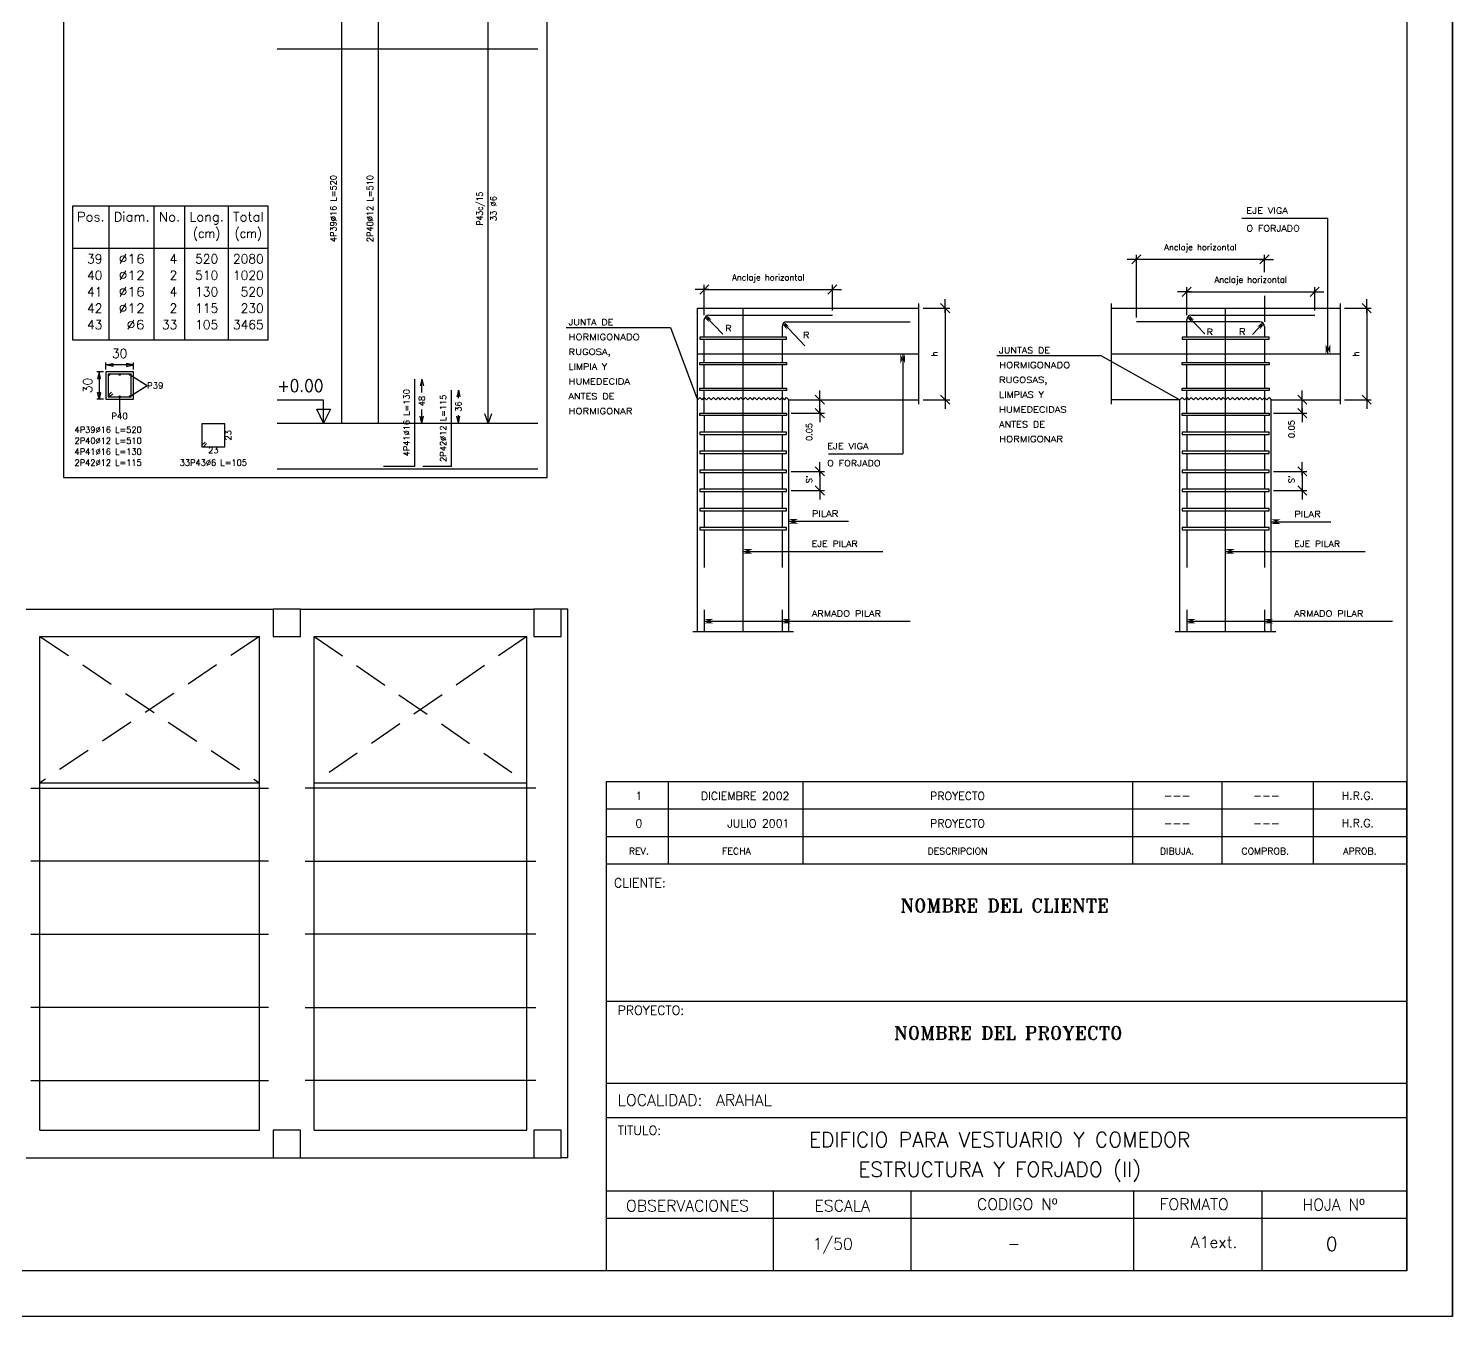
# Model space of a CAD drawing. Header units: millimetres. Extents: x 853.1 to 905, y 350.8 to 380.5.
# Drawn here: x 889.41 to 904.99, y 350.78 to 364.87 of the extents above; entities that cross this region are included whole.
import ezdxf
from ezdxf.enums import TextEntityAlignment as Align

# ---------------------------------------------------------------- set-up
doc = ezdxf.new("R2010")
doc.units = ezdxf.units.MM
doc.linetypes.add('CYPELINEA', pattern=[0])
doc.linetypes.add('TRAZOS2', pattern=[0.375, 0.25, -0.125])
for name, color, linetype in [('0-CYPE1', 2, 'CYPELINEA'), ('0-CYPE2', 4, 'CYPELINEA'), ('0-CYPE4', 6, 'CYPELINEA'), ('015', 1, 'Continuous'), ('07', 6, 'Continuous'), ('ARM_LONGITUDINAL', 3, 'CYPELINEA'), ('ARM_TRANSVERSAL', 2, 'CYPELINEA'), ('LONG_BARRAS', 3, 'CYPELINEA'), ('LONG_ESTRIBOS', 2, 'CYPELINEA'), ('LONG_FORJADO', 1, 'CYPELINEA'), ('LONG_INDNIVEL', 4, 'CYPELINEA'), ('LONG_NIVEL', 4, 'CYPELINEA'), ('LONG_TEXTOS', 5, 'CYPELINEA'), ('PA_NERV_UNI', 7, 'CYPELINEA'), ('PILAR_RECT', 2, 'CYPELINEA'), ('REF_REFERENCIAS', 7, 'CYPELINEA'), ('SEC_BARRAS', 3, 'CYPELINEA'), ('SEC_COTAS', 4, 'CYPELINEA'), ('SEC_DIM_PILAR', 4, 'CYPELINEA'), ('SEC_ESTRIBO', 2, 'CYPELINEA'), ('SEC_SECCION', 1, 'CYPELINEA'), ('TABLAS', 1, 'CYPELINEA'), ('VIGAS', 5, 'CYPELINEA')]:
    doc.layers.add(name, color=color, linetype=linetype)
doc.styles.add('ROMANS', font='romans')
doc.styles.add('ROMANT', font='ROMANT.SHX')
doc.styles.get("Standard").update_dxf_attribs({"font": 'romans.shx'})

msp = doc.modelspace()

# ---------------------------------------------------------------- linework, layer by layer
at = {"color": 6}
for p, q in [((895.737, 355.734), (895.737, 356.634)), ((895.737, 356.634), (904.487, 356.634)), ((904.487, 355.734), (904.487, 356.634)), ((895.737, 356.334), (904.487, 356.334)), ((895.737, 356.034), (904.487, 356.034)), ((895.737, 355.734), (904.487, 355.734)), ((895.737, 355.734), (904.487, 355.734)), ((895.737, 351.284), (895.737, 355.734)), ((904.487, 351.284), (904.487, 355.734)), ((895.737, 354.234), (904.487, 354.234)), ((895.737, 353.334), (904.487, 353.334)), ((895.737, 352.959), (904.487, 352.959)), ((895.737, 352.159), (904.487, 352.159)), ((904.487, 351.284), (895.737, 351.284))]:
    msp.add_line(p, q, dxfattribs=at)
at = {"color": 7}
for p, q in [((896.415, 355.734), (896.415, 356.634)), ((897.887, 355.734), (897.887, 356.634)), ((901.489, 355.734), (901.489, 356.634)), ((902.468, 355.734), (902.468, 356.634)), ((903.466, 355.734), (903.466, 356.634)), ((897.56, 351.284), (897.56, 352.159)), ((899.066, 351.284), (899.066, 352.159)), ((901.502, 351.284), (901.502, 352.159)), ((902.905, 351.284), (902.905, 352.161)), ((895.737, 351.859), (904.487, 351.859))]:
    msp.add_line(p, q, dxfattribs=at)
at = {"layer": '0-CYPE1'}
for p, q in [((902.683, 362.793), (903.625, 362.793)), ((903.625, 361.312), (903.625, 362.793)), ((901.58, 362.393), (901.48, 362.293)), ((901.53, 361.709), (901.53, 362.393)), ((902.98, 362.393), (902.88, 362.293)), ((902.93, 362.204), (902.93, 362.393)), ((901.58, 362.343), (901.43, 362.343)), ((902.93, 362.343), (901.53, 362.343)), ((902.88, 362.343), (903.03, 362.343)), ((896.755, 361.963), (896.855, 362.063)), ((896.805, 361.734), (896.805, 362.063)), ((898.155, 361.963), (898.255, 362.063)), ((898.205, 361.784), (898.205, 362.063)), ((896.855, 362.013), (896.705, 362.013)), ((896.805, 362.013), (898.205, 362.013)), ((898.155, 362.013), (898.305, 362.013)), ((899.438, 361.759), (899.438, 361.909)), ((902.13, 361.988), (901.98, 361.988)), ((902.03, 361.938), (902.13, 362.038)), ((902.08, 361.734), (902.08, 362.038)), ((902.08, 361.988), (903.48, 361.988)), ((902.93, 361.945), (902.93, 361.659)), ((903.43, 361.938), (903.53, 362.038)), ((903.43, 361.988), (903.58, 361.988)), ((903.48, 361.784), (903.48, 362.038)), ((904.048, 361.759), (904.048, 361.909)), ((897.23, 358.275), (897.23, 361.809)), ((899.147, 361.859), (899.147, 360.759)), ((899.197, 361.809), (899.488, 361.809)), ((899.488, 361.759), (899.388, 361.859)), ((899.438, 361.809), (899.438, 360.809)), ((901.254, 361.859), (901.254, 360.759)), ((902.505, 358.275), (902.505, 361.809)), ((903.757, 361.859), (903.757, 360.759)), ((903.807, 361.809), (904.098, 361.809)), ((904.098, 361.759), (903.998, 361.859)), ((904.048, 361.809), (904.048, 360.809)), ((895.294, 361.598), (896.434, 361.598)), ((896.434, 361.598), (896.73, 360.809)), ((896.821, 361.72), (897.007, 361.524)), ((897.671, 361.645), (897.905, 361.398)), ((902.096, 361.72), (902.279, 361.528)), ((902.916, 361.644), (902.8, 361.523)), ((896.755, 361.494), (896.755, 361.469)), ((897.705, 361.494), (896.755, 361.494)), ((896.755, 361.469), (897.705, 361.469)), ((897.705, 361.469), (897.705, 361.494)), ((902.03, 361.494), (902.03, 361.469)), ((902.98, 361.494), (902.03, 361.494)), ((902.03, 361.469), (902.98, 361.469)), ((902.98, 361.469), (902.98, 361.494)), ((896.73, 361.309), (899.147, 361.309)), ((898.975, 361.306), (898.975, 360.218)), ((900.002, 361.291), (901.142, 361.291)), ((901.142, 361.291), (902.005, 360.809)), ((901.254, 361.309), (903.757, 361.309)), ((896.755, 361.189), (896.755, 361.214)), ((896.755, 361.214), (897.705, 361.214)), ((897.705, 361.189), (896.755, 361.189)), ((897.705, 361.214), (897.705, 361.189)), ((902.03, 361.189), (902.03, 361.214)), ((902.03, 361.214), (902.98, 361.214)), ((902.98, 361.189), (902.03, 361.189)), ((902.98, 361.214), (902.98, 361.189)), ((896.73, 360.809), (896.755, 360.834)), ((896.755, 360.909), (896.755, 360.934)), ((896.755, 360.934), (897.705, 360.934)), ((897.705, 360.909), (896.755, 360.909)), ((896.755, 360.834), (896.78, 360.809)), ((896.78, 360.809), (896.805, 360.834)), ((896.805, 360.834), (896.83, 360.809)), ((896.83, 360.809), (896.855, 360.834)), ((896.855, 360.834), (896.88, 360.809)), ((896.88, 360.809), (896.905, 360.834)), ((896.905, 360.834), (896.93, 360.809)), ((896.93, 360.809), (896.955, 360.834)), ((896.955, 360.834), (896.98, 360.809)), ((896.98, 360.809), (897.005, 360.834)), ((897.005, 360.834), (897.03, 360.809)), ((897.03, 360.809), (897.055, 360.834)), ((897.055, 360.834), (897.08, 360.809)), ((897.08, 360.809), (897.105, 360.834)), ((897.105, 360.834), (897.13, 360.809)), ((897.13, 360.809), (897.155, 360.834)), ((897.155, 360.834), (897.18, 360.809)), ((897.18, 360.809), (897.205, 360.834)), ((897.205, 360.834), (897.23, 360.809)), ((897.23, 360.809), (897.255, 360.834)), ((897.255, 360.834), (897.28, 360.809)), ((897.28, 360.809), (897.305, 360.834)), ((897.305, 360.834), (897.33, 360.809)), ((897.33, 360.809), (897.355, 360.834)), ((897.355, 360.834), (897.38, 360.809)), ((897.38, 360.809), (897.405, 360.834)), ((897.405, 360.834), (897.43, 360.809)), ((897.43, 360.809), (897.455, 360.834)), ((897.455, 360.834), (897.48, 360.809)), ((897.48, 360.809), (897.505, 360.834)), ((897.505, 360.834), (897.53, 360.809)), ((897.53, 360.809), (897.555, 360.834)), ((897.555, 360.834), (897.58, 360.809)), ((897.58, 360.809), (897.605, 360.834)), ((897.605, 360.834), (897.63, 360.809)), ((897.63, 360.809), (897.655, 360.834)), ((897.655, 360.834), (897.68, 360.809)), ((897.68, 360.809), (897.705, 360.834)), ((897.705, 360.934), (897.705, 360.909)), ((897.705, 360.834), (897.73, 360.809)), ((898.118, 360.759), (898.018, 360.859)), ((898.068, 360.759), (898.068, 360.909)), ((898.068, 360.662), (898.068, 360.809)), ((899.197, 360.809), (899.488, 360.809)), ((899.488, 360.759), (899.388, 360.859)), ((899.438, 360.859), (899.438, 360.709)), ((902.005, 360.809), (902.03, 360.834)), ((902.03, 360.909), (902.03, 360.934)), ((902.03, 360.934), (902.98, 360.934)), ((902.98, 360.909), (902.03, 360.909)), ((902.03, 360.834), (902.055, 360.809)), ((902.055, 360.809), (902.08, 360.834)), ((902.08, 360.834), (902.105, 360.809)), ((902.105, 360.809), (902.13, 360.834)), ((902.13, 360.834), (902.155, 360.809)), ((902.155, 360.809), (902.18, 360.834)), ((902.18, 360.834), (902.205, 360.809)), ((902.205, 360.809), (902.23, 360.834)), ((902.23, 360.834), (902.255, 360.809)), ((902.255, 360.809), (902.28, 360.834)), ((902.28, 360.834), (902.305, 360.809)), ((902.305, 360.809), (902.33, 360.834)), ((902.33, 360.834), (902.355, 360.809)), ((902.355, 360.809), (902.38, 360.834)), ((902.38, 360.834), (902.405, 360.809)), ((902.405, 360.809), (902.43, 360.834)), ((902.43, 360.834), (902.455, 360.809)), ((902.455, 360.809), (902.48, 360.834)), ((902.48, 360.834), (902.505, 360.809)), ((902.505, 360.809), (902.53, 360.834)), ((902.53, 360.834), (902.555, 360.809)), ((902.555, 360.809), (902.58, 360.834)), ((902.58, 360.834), (902.605, 360.809)), ((902.605, 360.809), (902.63, 360.834)), ((902.63, 360.834), (902.655, 360.809)), ((902.655, 360.809), (902.68, 360.834)), ((902.68, 360.834), (902.705, 360.809)), ((902.705, 360.809), (902.73, 360.834)), ((902.73, 360.834), (902.755, 360.809)), ((902.755, 360.809), (902.78, 360.834)), ((902.78, 360.834), (902.805, 360.809)), ((902.805, 360.809), (902.83, 360.834)), ((902.83, 360.834), (902.855, 360.809)), ((902.855, 360.809), (902.88, 360.834)), ((902.88, 360.834), (902.905, 360.809)), ((902.905, 360.809), (902.93, 360.834)), ((902.93, 360.834), (902.955, 360.809)), ((902.955, 360.809), (902.98, 360.834)), ((902.98, 360.934), (902.98, 360.909)), ((902.98, 360.834), (903.005, 360.809)), ((903.394, 360.759), (903.294, 360.859)), ((903.344, 360.759), (903.344, 360.909)), ((903.344, 360.662), (903.344, 360.809)), ((903.807, 360.809), (904.098, 360.809)), ((904.098, 360.759), (903.998, 360.859)), ((904.048, 360.859), (904.048, 360.709)), ((896.755, 360.637), (896.755, 360.662)), ((896.755, 360.662), (897.705, 360.662)), ((897.705, 360.662), (897.705, 360.637)), ((897.755, 360.662), (898.118, 360.662)), ((898.118, 360.612), (898.018, 360.712)), ((898.068, 360.712), (898.068, 360.562)), ((902.03, 360.637), (902.03, 360.662)), ((902.03, 360.662), (902.98, 360.662)), ((902.98, 360.662), (902.98, 360.637)), ((903.03, 360.662), (903.394, 360.662)), ((903.394, 360.612), (903.294, 360.712)), ((903.344, 360.712), (903.344, 360.562)), ((897.705, 360.637), (896.755, 360.637)), ((902.98, 360.637), (902.03, 360.637)), ((896.755, 360.454), (896.755, 360.429)), ((897.705, 360.454), (896.755, 360.454)), ((896.755, 360.429), (897.705, 360.429)), ((897.705, 360.429), (897.705, 360.454)), ((902.03, 360.454), (902.03, 360.429)), ((902.98, 360.454), (902.03, 360.454)), ((902.03, 360.429), (902.98, 360.429)), ((902.98, 360.429), (902.98, 360.454)), ((896.755, 360.245), (896.755, 360.22)), ((897.705, 360.245), (896.755, 360.245)), ((896.755, 360.22), (897.705, 360.22)), ((897.705, 360.22), (897.705, 360.245)), ((898.164, 360.218), (898.975, 360.218)), ((902.03, 360.245), (902.03, 360.22)), ((902.98, 360.245), (902.03, 360.245)), ((902.03, 360.22), (902.98, 360.22)), ((902.98, 360.22), (902.98, 360.245)), ((896.755, 360.037), (896.755, 360.012)), ((897.705, 360.037), (896.755, 360.037)), ((897.705, 360.012), (897.705, 360.037)), ((898.118, 359.975), (898.018, 360.075)), ((898.068, 359.975), (898.068, 360.125)), ((902.03, 360.037), (902.03, 360.012)), ((902.98, 360.037), (902.03, 360.037)), ((902.98, 360.012), (902.98, 360.037)), ((903.394, 359.975), (903.294, 360.075)), ((903.344, 359.975), (903.344, 360.125)), ((896.755, 360.012), (897.705, 360.012)), ((897.755, 360.025), (898.118, 360.025)), ((898.068, 360.025), (898.068, 359.816)), ((902.03, 360.012), (902.98, 360.012)), ((903.03, 360.025), (903.394, 360.025)), ((903.344, 360.025), (903.344, 359.816)), ((896.755, 359.829), (896.755, 359.804)), ((897.705, 359.829), (896.755, 359.829)), ((896.755, 359.804), (897.705, 359.804)), ((897.705, 359.804), (897.705, 359.829)), ((897.755, 359.816), (898.118, 359.816)), ((898.118, 359.766), (898.018, 359.866)), ((898.068, 359.866), (898.068, 359.716)), ((902.03, 359.829), (902.03, 359.804)), ((902.98, 359.829), (902.03, 359.829)), ((902.03, 359.804), (902.98, 359.804)), ((902.98, 359.804), (902.98, 359.829)), ((903.03, 359.816), (903.394, 359.816)), ((903.394, 359.766), (903.294, 359.866)), ((903.344, 359.866), (903.344, 359.716)), ((896.755, 359.62), (896.755, 359.595)), ((897.705, 359.62), (896.755, 359.62)), ((896.755, 359.595), (897.705, 359.595)), ((897.705, 359.595), (897.705, 359.62)), ((902.03, 359.62), (902.03, 359.595)), ((902.98, 359.62), (902.03, 359.62)), ((902.03, 359.595), (902.98, 359.595)), ((902.98, 359.595), (902.98, 359.62)), ((896.755, 359.412), (896.755, 359.387)), ((897.705, 359.412), (896.755, 359.412)), ((897.705, 359.387), (897.705, 359.412)), ((897.73, 359.479), (898.38, 359.479)), ((902.03, 359.412), (902.03, 359.387)), ((902.98, 359.412), (902.03, 359.412)), ((902.98, 359.387), (902.98, 359.412)), ((903.005, 359.475), (903.655, 359.475)), ((896.755, 359.387), (897.705, 359.387)), ((902.03, 359.387), (902.98, 359.387)), ((897.23, 359.15), (898.757, 359.15)), ((902.505, 359.15), (904.033, 359.15)), ((896.805, 358.387), (899.055, 358.387)), ((902.081, 358.387), (904.33, 358.387)), ((896.68, 358.275), (897.78, 358.275)), ((901.955, 358.275), (903.055, 358.275))]:
    msp.add_line(p, q, dxfattribs=at)
at = {"layer": '0-CYPE2'}
for p, q in [((896.73, 361.809), (899.147, 361.809)), ((896.73, 358.275), (896.73, 361.809)), ((901.254, 361.809), (903.757, 361.809)), ((897.73, 360.809), (899.147, 360.809)), ((897.73, 358.275), (897.73, 360.809)), ((902.005, 360.809), (901.254, 360.809)), ((902.005, 358.275), (902.005, 360.809)), ((903.005, 360.809), (903.757, 360.809)), ((903.005, 358.275), (903.005, 360.809))]:
    msp.add_line(p, q, dxfattribs=at)
for points in [[(896.807, 361.708), (896.858, 361.653), (896.886, 361.679), (896.834, 361.733)], [(897.657, 361.633), (897.708, 361.578), (897.736, 361.604), (897.684, 361.658)], [(902.082, 361.708), (902.134, 361.653), (902.161, 361.679), (902.109, 361.733)], [(902.929, 361.632), (902.851, 361.603), (902.878, 361.577), (902.902, 361.657)], [(898.95, 361.306), (898.95, 361.206), (899, 361.206), (899, 361.306)], [(903.65, 361.312), (903.65, 361.412), (903.6, 361.412), (903.6, 361.312)], [(897.73, 359.454), (897.83, 359.454), (897.83, 359.504), (897.73, 359.504)], [(903.005, 359.45), (903.105, 359.45), (903.105, 359.5), (903.005, 359.5)], [(897.23, 359.125), (897.33, 359.125), (897.33, 359.175), (897.23, 359.175)], [(902.505, 359.125), (902.605, 359.125), (902.605, 359.175), (902.505, 359.175)], [(896.805, 358.362), (896.905, 358.362), (896.905, 358.412), (896.805, 358.412)], [(897.655, 358.362), (897.755, 358.362), (897.755, 358.412), (897.655, 358.412)], [(902.08, 358.362), (902.18, 358.362), (902.18, 358.412), (902.08, 358.412)], [(902.93, 358.362), (903.03, 358.362), (903.03, 358.412), (902.93, 358.412)]]:
    msp.add_solid(points, dxfattribs=at)
at = {"layer": '0-CYPE4'}
for p, q in [((896.805, 361.494), (896.805, 361.684)), ((896.855, 361.734), (898.205, 361.734)), ((897.655, 361.609), (897.655, 361.494)), ((897.705, 361.659), (899.055, 361.659)), ((902.88, 361.659), (901.53, 361.659)), ((902.08, 361.494), (902.08, 361.684)), ((902.13, 361.734), (903.48, 361.734)), ((902.93, 361.609), (902.93, 361.494)), ((896.805, 361.214), (896.805, 361.469)), ((897.655, 361.469), (897.655, 361.214)), ((902.08, 361.214), (902.08, 361.469)), ((902.93, 361.469), (902.93, 361.214)), ((896.805, 360.934), (896.805, 361.189)), ((897.655, 361.189), (897.655, 360.934)), ((902.08, 360.934), (902.08, 361.189)), ((902.93, 361.189), (902.93, 360.934)), ((896.805, 360.662), (896.805, 360.909)), ((897.655, 360.909), (897.655, 360.662)), ((902.08, 360.662), (902.08, 360.909)), ((902.93, 360.909), (902.93, 360.662)), ((896.805, 360.637), (896.805, 360.454)), ((897.655, 360.637), (897.655, 360.454)), ((902.08, 360.637), (902.08, 360.454)), ((902.93, 360.637), (902.93, 360.454)), ((896.805, 360.429), (896.805, 360.245)), ((897.655, 360.429), (897.655, 360.245)), ((902.08, 360.429), (902.08, 360.245)), ((902.93, 360.429), (902.93, 360.245)), ((896.805, 360.22), (896.805, 360.037)), ((897.655, 360.22), (897.655, 360.037)), ((902.08, 360.22), (902.08, 360.037)), ((902.93, 360.22), (902.93, 360.037)), ((896.805, 360.012), (896.805, 359.829)), ((897.655, 360.012), (897.655, 359.829)), ((902.08, 360.012), (902.08, 359.829)), ((902.93, 360.012), (902.93, 359.829)), ((896.805, 359.804), (896.805, 359.62)), ((897.655, 359.804), (897.655, 359.62)), ((902.08, 359.804), (902.08, 359.62)), ((902.93, 359.804), (902.93, 359.62)), ((896.805, 359.595), (896.805, 359.412)), ((897.655, 359.595), (897.655, 359.412)), ((902.08, 359.595), (902.08, 359.412)), ((902.93, 359.595), (902.93, 359.412)), ((896.805, 359.387), (896.805, 358.975)), ((897.655, 359.387), (897.655, 358.975)), ((902.08, 359.387), (902.08, 358.975)), ((902.93, 359.387), (902.93, 358.975)), ((896.805, 358.512), (896.805, 358.275)), ((897.655, 358.512), (897.655, 358.275)), ((902.08, 358.512), (902.08, 358.275)), ((902.93, 358.512), (902.93, 358.275))]:
    msp.add_line(p, q, dxfattribs=at)
for centre, start, end in [((896.855, 361.684), 90, 180), ((897.705, 361.609), 90, 180), ((902.13, 361.684), 90, 180), ((902.88, 361.609), 0, 90)]:
    msp.add_arc(centre, 0.05, start, end, dxfattribs=at)
at = {"layer": '015'}
msp.add_lwpolyline([(853.062, 350.784), (853.062, 380.484), (904.987, 380.484), (904.987, 350.784)], close=True, dxfattribs=at)
msp.add_lwpolyline([(904.987, 350.784), (904.987, 365.634), (904.487, 365.634)], dxfattribs=at)
at = {"layer": '07'}
msp.add_lwpolyline([(854.312, 351.284), (854.312, 379.984), (904.487, 379.984), (904.487, 351.284)], close=True, dxfattribs=at)
at = {"layer": 'ARM_LONGITUDINAL'}
for p, q in [((890.528, 361.081), (890.711, 360.964)), ((890.411, 360.847), (890.411, 360.664)), ((890.528, 360.847), (890.711, 360.964))]:
    msp.add_line(p, q, dxfattribs=at)
at = {"layer": 'LONG_BARRAS'}
for p, q in [((892.841, 360.554), (892.841, 365.754)), ((893.241, 360.554), (893.241, 365.654)), ((893.641, 360.079), (893.641, 361.034)), ((894.041, 360.079), (894.041, 360.914)), ((893.641, 360.079), (893.296, 360.079)), ((894.041, 360.079), (893.726, 360.079))]:
    msp.add_line(p, q, dxfattribs=at)
at = {"layer": 'LONG_ESTRIBOS'}
for p, q in [((894.441, 360.554), (894.441, 365.244)), ((894.441, 360.554), (894.406, 360.654)), ((894.476, 360.654), (894.441, 360.554))]:
    msp.add_line(p, q, dxfattribs=at)
at = {"layer": 'LONG_FORJADO'}
for p, q in [((892.133, 364.644), (894.986, 364.644)), ((892.133, 360.554), (894.986, 360.554)), ((892.133, 360.054), (894.986, 360.054))]:
    msp.add_line(p, q, dxfattribs=at)
at = {"layer": 'LONG_INDNIVEL'}
for p, q in [((892.641, 360.804), (892.133, 360.804)), ((892.566, 360.704), (892.716, 360.704)), ((892.641, 360.554), (892.566, 360.704)), ((892.641, 360.554), (892.641, 360.804)), ((892.716, 360.704), (892.641, 360.554))]:
    msp.add_line(p, q, dxfattribs=at)
at = {"layer": 'LONG_TEXTOS'}
for p, q in [((893.716, 361.034), (893.698, 360.959)), ((893.716, 360.887), (893.716, 361.034)), ((893.716, 361.034), (893.733, 360.959)), ((894.116, 360.914), (894.098, 360.839)), ((894.116, 360.914), (894.133, 360.839)), ((894.116, 360.827), (894.116, 360.914)), ((893.716, 360.554), (893.716, 360.7)), ((893.716, 360.554), (893.698, 360.629)), ((893.716, 360.554), (893.733, 360.629)), ((894.116, 360.554), (894.098, 360.629)), ((894.116, 360.554), (894.116, 360.64)), ((894.116, 360.554), (894.133, 360.629))]:
    msp.add_line(p, q, dxfattribs=at)
at = {"layer": 'PA_NERV_UNI', "linetype": 'TRAZOS2', "ltscale": 1.5}
for p, q in [((891.939, 358.22), (889.539, 356.62)), ((889.539, 358.22), (891.939, 356.62)), ((894.864, 358.22), (892.539, 356.62)), ((892.539, 358.22), (894.864, 356.62))]:
    msp.add_line(p, q, dxfattribs=at)
at = {"layer": 'PA_NERV_UNI'}
for p, q in [((889.439, 356.563), (892.039, 356.563)), ((894.964, 356.563), (892.439, 356.563)), ((892.039, 355.763), (889.439, 355.763)), ((892.439, 355.763), (894.964, 355.763)), ((889.439, 354.963), (892.039, 354.963)), ((894.964, 354.963), (892.439, 354.963)), ((892.039, 354.163), (889.439, 354.163)), ((892.439, 354.163), (894.964, 354.163)), ((889.439, 353.363), (892.039, 353.363)), ((894.964, 353.363), (892.439, 353.363))]:
    msp.add_line(p, q, dxfattribs=at)
at = {"layer": 'PILAR_RECT'}
for p, q in [((892.089, 358.52), (892.089, 358.22)), ((892.389, 358.52), (892.089, 358.52)), ((892.389, 358.22), (892.389, 358.52)), ((894.939, 358.52), (894.939, 358.22)), ((895.239, 358.52), (894.939, 358.52)), ((895.239, 358.22), (895.239, 358.52)), ((892.089, 358.22), (892.389, 358.22)), ((894.939, 358.22), (895.239, 358.22)), ((892.089, 352.82), (892.089, 352.52)), ((892.389, 352.82), (892.089, 352.82)), ((892.389, 352.52), (892.389, 352.82)), ((894.939, 352.82), (894.939, 352.52)), ((895.239, 352.82), (894.939, 352.82)), ((895.239, 352.52), (895.239, 352.82)), ((892.089, 352.52), (892.389, 352.52)), ((894.939, 352.52), (895.239, 352.52))]:
    msp.add_line(p, q, dxfattribs=at)
at = {"layer": 'REF_REFERENCIAS'}
for p, q in [((889.796, 365.854), (889.796, 359.959)), ((895.086, 359.959), (895.086, 365.854)), ((889.796, 359.959), (895.086, 359.959))]:
    msp.add_line(p, q, dxfattribs=at)
at = {"layer": 'SEC_BARRAS'}
for centre, radius in [((890.294, 361.081), 0.008), ((890.411, 361.083), 0.006), ((890.528, 361.081), 0.008), ((890.294, 360.847), 0.008), ((890.411, 360.845), 0.006), ((890.528, 360.847), 0.008)]:
    msp.add_circle(centre, radius, dxfattribs=at)
at = {"layer": 'SEC_COTAS'}
for p, q in [((890.261, 361.139), (890.261, 361.214)), ((890.261, 361.189), (890.336, 361.206)), ((890.336, 361.171), (890.261, 361.189)), ((890.561, 361.189), (890.261, 361.189)), ((890.336, 361.206), (890.336, 361.171)), ((890.486, 361.206), (890.486, 361.171)), ((890.561, 361.189), (890.486, 361.206)), ((890.486, 361.171), (890.561, 361.189)), ((890.561, 361.139), (890.561, 361.214)), ((890.236, 361.114), (890.161, 361.114)), ((890.186, 361.114), (890.168, 361.039)), ((890.168, 361.039), (890.203, 361.039)), ((890.186, 361.114), (890.186, 360.814)), ((890.203, 361.039), (890.186, 361.114)), ((890.236, 360.814), (890.161, 360.814)), ((890.168, 360.889), (890.203, 360.889)), ((890.186, 360.814), (890.168, 360.889)), ((890.203, 360.889), (890.186, 360.814))]:
    msp.add_line(p, q, dxfattribs=at)
at = {"layer": 'SEC_ESTRIBO'}
for p, q in [((890.286, 361.089), (890.286, 360.839)), ((890.536, 361.089), (890.286, 361.089)), ((890.536, 360.839), (890.536, 361.089)), ((890.286, 360.855), (890.321, 360.89)), ((890.286, 360.839), (890.536, 360.839)), ((890.302, 360.839), (890.337, 360.874)), ((891.311, 360.544), (891.311, 360.294)), ((891.561, 360.544), (891.311, 360.544)), ((891.561, 360.294), (891.561, 360.544)), ((891.311, 360.31), (891.346, 360.345)), ((891.311, 360.294), (891.561, 360.294)), ((891.327, 360.294), (891.362, 360.329))]:
    msp.add_line(p, q, dxfattribs=at)
at = {"layer": 'SEC_SECCION'}
for p, q in [((890.261, 361.114), (890.261, 360.814)), ((890.561, 361.114), (890.261, 361.114)), ((890.561, 360.814), (890.561, 361.114)), ((890.261, 360.814), (890.561, 360.814))]:
    msp.add_line(p, q, dxfattribs=at)
at = {"layer": 'TABLAS'}
for p, q in [((892.037, 362.924), (889.896, 362.924)), ((889.896, 362.924), (889.896, 361.464)), ((890.297, 361.464), (890.297, 362.924)), ((890.79, 361.464), (890.79, 362.924)), ((891.124, 361.464), (891.124, 362.924)), ((891.601, 361.464), (891.601, 362.924)), ((892.037, 361.464), (892.037, 362.924)), ((889.896, 362.464), (892.037, 362.464)), ((889.896, 361.464), (892.037, 361.464))]:
    msp.add_line(p, q, dxfattribs=at)
at = {"layer": 'VIGAS'}
for p, q in [((889.389, 358.52), (892.089, 358.52)), ((892.389, 358.52), (894.939, 358.52)), ((895.314, 358.52), (895.239, 358.52)), ((895.314, 352.52), (895.314, 358.52)), ((889.539, 358.22), (891.939, 358.22)), ((889.539, 352.82), (889.539, 358.22)), ((891.939, 352.82), (891.939, 358.22)), ((892.539, 352.82), (892.539, 358.22)), ((892.539, 358.22), (894.864, 358.22)), ((894.864, 352.82), (894.864, 358.22)), ((889.539, 356.62), (891.939, 356.62)), ((892.539, 356.62), (894.864, 356.62)), ((889.539, 352.82), (891.939, 352.82)), ((892.539, 352.82), (894.864, 352.82)), ((889.389, 352.52), (892.089, 352.52)), ((892.389, 352.52), (894.939, 352.52)), ((895.314, 352.52), (895.239, 352.52))]:
    msp.add_line(p, q, dxfattribs=at)

# ---------------------------------------------------------------- texts
at = {"color": 7, "style": 'ROMANS'}
for s, height, p in [('1', 0.0875, (896.089, 356.432)), ('PROYECTO', 0.0875, (899.574, 356.432)), ('---', 0.0875, (901.974, 356.435)), ('---', 0.0875, (902.952, 356.435)), ('H.R.G.', 0.0875, (903.951, 356.435)), ('0', 0.0875, (896.089, 356.132)), ('PROYECTO', 0.0875, (899.574, 356.132)), ('---', 0.0875, (901.974, 356.135)), ('---', 0.0875, (902.952, 356.135)), ('H.R.G.', 0.0875, (903.951, 356.135)), ('REV.', 0.075, (896.089, 355.835)), ('FECHA', 0.075, (897.157, 355.835)), ('DESCRIPCION', 0.075, (899.574, 355.835)), ('DIBUJA.', 0.075, (901.974, 355.835)), ('COMPROB.', 0.075, (902.938, 355.835)), ('APROB.', 0.075, (903.974, 355.835)), ('OBSERVACIONES', 0.125, (896.621, 351.933)), ('ESCALA', 0.125, (898.313, 351.933)), ('CODIGO Nº', 0.125, (900.226, 351.95)), ('FORMATO', 0.125, (902.162, 351.95)), ('HOJA Nº', 0.125, (903.686, 351.945))]:
    msp.add_text(s, height=height, dxfattribs=at).set_placement(p, align=Align.CENTER)
for s, p in [('DICIEMBRE 2002', (897.735, 356.432)), ('JULIO 2001', (897.735, 356.132))]:
    msp.add_text(s, height=0.0875, dxfattribs=at).set_placement(p, align=Align.RIGHT)
for s, height, p in [('CLIENTE:', 0.1, (895.817, 355.476)), ('PROYECTO:', 0.1, (895.857, 354.083)), ('LOCALIDAD:', 0.125, (895.857, 353.088)), ('TITULO:', 0.1, (895.857, 352.77))]:
    msp.add_text(s, height=height, dxfattribs=at).set_placement(p)
at = {"color": 2, "style": 'ROMANT'}
for s, p in [('NOMBRE DEL CLIENTE', (900.089, 355.205)), ('NOMBRE DEL PROYECTO', (900.129, 353.812))]:
    msp.add_text(s, height=0.145, dxfattribs=at).set_placement(p, align=Align.CENTER)
at = {"style": 'ROMANS'}
for s, height, p in [('ARAHAL', 0.125, (896.933, 353.088)), ('A1ext.', 0.125, (902.125, 351.534)), ('0', 0.15, (903.602, 351.502))]:
    msp.add_text(s, height=height, dxfattribs=at).set_placement(p)
for s, height, p in [('EDIFICIO PARA VESTUARIO Y COMEDOR', 0.1625, (900.034, 352.637)), ('ESTRUCTURA Y FORJADO (II)', 0.1625, (900.034, 352.312)), ('1/50', 0.125, (898.209, 351.516)), ('-', 0.125, (900.189, 351.519))]:
    msp.add_text(s, height=height, dxfattribs=at).set_placement(p, align=Align.CENTER)
at = {"layer": '0-CYPE1', "width": 0.890098}
for p, p2 in [((901.835, 362.443), (902.626, 362.443)), ((897.109, 362.113), (897.9, 362.113)), ((902.385, 362.088), (903.176, 362.088))]:
    msp.add_text('Anclaje horizontal', height=0.06665, dxfattribs=at).set_placement(p, p2, align=Align.FIT)
at = {"layer": '0-CYPE1'}
for s, width, p, p2 in [('h', 1.176294, (899.355, 361.281), (899.355, 361.337)), ('h', 1.176294, (903.964, 361.281), (903.964, 361.337)), ('0.05', 0.921723, (897.985, 360.358), (897.985, 360.554)), ('0.05', 0.921723, (903.26, 360.389), (903.26, 360.585)), ("S'", 1.042184, (897.985, 359.895), (897.985, 359.981)), ("S'", 1.042184, (903.26, 359.895), (903.26, 359.981))]:
    msp.add_text(s, height=0.0667, rotation=90, dxfattribs=dict(at, width=width)).set_placement(p, p2, align=Align.FIT)
at = {"layer": '0-CYPE2'}
for s, height, width, p, p2 in [('EJE VIGA', 0.0667, 1.024573, (902.733, 362.843), (903.185, 362.843)), ('O FORJADO', 0.0667, 1.033742, (902.733, 362.649), (903.317, 362.649)), ('JUNTA DE', 0.0667, 1.009076, (895.32, 361.623), (895.81, 361.623)), ('R', 0.0667, 1.260315, (897.033, 361.557), (897.105, 361.557)), ('HORMIGONADO', 0.06665, 1.114233, (895.32, 361.461), (896.098, 361.461)), ('R', 0.0667, 1.260315, (897.883, 361.482), (897.955, 361.482)), ('R', 0.0667, 1.260315, (902.296, 361.517), (902.368, 361.517)), ('R', 0.0667, 1.260315, (902.652, 361.519), (902.724, 361.519)), ('RUGOSA,', 0.0667, 1.119741, (895.32, 361.299), (895.782, 361.299)), ('JUNTAS DE', 0.0667, 1.014444, (900.028, 361.316), (900.585, 361.316)), ('LIMPIA Y', 0.0667, 0.994614, (895.32, 361.137), (895.743, 361.137)), ('HORMIGONADO', 0.06665, 1.114233, (900.028, 361.154), (900.806, 361.154)), ('HUMEDECIDA', 0.0667, 1.091407, (895.32, 360.975), (895.992, 360.975)), ('RUGOSAS,', 0.0667, 1.111178, (900.028, 360.992), (900.557, 360.992)), ('ANTES DE', 0.0667, 1.027075, (895.32, 360.813), (895.822, 360.813)), ('LIMPIAS Y', 0.0667, 1.002523, (900.028, 360.83), (900.518, 360.83)), ('HORMIGONAR', 0.0667, 1.113915, (895.32, 360.651), (896.02, 360.651)), ('HUMEDECIDAS', 0.06665, 1.098317, (900.028, 360.668), (900.767, 360.668)), ('ANTES DE', 0.0667, 1.027075, (900.028, 360.506), (900.53, 360.506)), ('HORMIGONAR', 0.0667, 1.113915, (900.028, 360.345), (900.728, 360.345)), ('EJE VIGA', 0.0667, 1.024573, (898.148, 360.268), (898.6, 360.268)), ('O FORJADO', 0.0667, 1.033742, (898.148, 360.081), (898.732, 360.081)), ('PILAR', 0.0667, 1.114303, (897.98, 359.529), (898.27, 359.529)), ('PILAR', 0.0667, 1.114303, (903.255, 359.525), (903.545, 359.525)), ('EJE PILAR', 0.0667, 1.007449, (897.98, 359.2), (898.482, 359.2)), ('EJE PILAR', 0.0667, 1.007449, (903.255, 359.2), (903.757, 359.2)), ('ARMADO PILAR', 0.06665, 1.050725, (897.98, 358.437), (898.737, 358.437)), ('ARMADO PILAR', 0.06665, 1.050725, (903.255, 358.437), (904.012, 358.437))]:
    msp.add_text(s, height=height, dxfattribs=dict(at, width=width)).set_placement(p, p2, align=Align.FIT)
at = {"layer": 'ARM_LONGITUDINAL'}
for s, height, width, p, p2 in [('P39', 0.0667, 0.989458, (890.711, 360.93), (890.89, 360.93)), ('P40', 0.0667, 0.972398, (890.321, 360.597), (890.5, 360.597)), ('4P39%%c16 L=520', 0.06665, 0.887291, (889.918, 360.447), (890.653, 360.447)), ('2P40%%c12 L=510', 0.06665, 0.887291, (889.918, 360.327), (890.653, 360.327)), ('4P41%%c16 L=130', 0.06665, 0.887291, (889.918, 360.207), (890.653, 360.207)), ('2P42%%c12 L=115', 0.06665, 0.887291, (889.918, 360.087), (890.653, 360.087))]:
    msp.add_text(s, height=height, dxfattribs=dict(at, width=width)).set_placement(p, p2, align=Align.FIT)
at = {"layer": 'ARM_TRANSVERSAL', "width": 0.953752}
msp.add_text('23', height=0.0667, rotation=90, dxfattribs=at).set_placement((891.631, 360.363), (891.631, 360.475), align=Align.FIT)
at = {"layer": 'ARM_TRANSVERSAL'}
for s, height, width, p, p2 in [('23', 0.0667, 0.953752, (891.38, 360.223), (891.492, 360.223)), ('33P43%%c6 L=105', 0.06665, 0.887291, (891.068, 360.087), (891.803, 360.087))]:
    msp.add_text(s, height=height, dxfattribs=dict(at, width=width)).set_placement(p, p2, align=Align.FIT)
at = {"layer": 'LONG_NIVEL', "width": 0.860215}
msp.add_text('+0.00', height=0.1333, dxfattribs=at).set_placement((892.133, 360.895), (892.641, 360.895), align=Align.FIT)
at = {"layer": 'LONG_TEXTOS'}
for s, height, width, p, p2 in [('4P39%%c16 L=520', 0.06665, 0.887291, (892.782, 362.531), (892.782, 363.266)), ('2P40%%c12 L=510', 0.06665, 0.887291, (893.182, 362.531), (893.182, 363.266)), ('P43c/15', 0.0667, 0.842493, (894.382, 362.714), (894.382, 363.083)), ('33 %%c6', 0.0667, 0.890016, (894.532, 362.762), (894.532, 363.036)), ('4P41%%c16 L=130', 0.06665, 0.887291, (893.582, 360.189), (893.582, 360.924)), ('48', 0.0667, 0.953752, (893.749, 360.738), (893.749, 360.85)), ('2P42%%c12 L=115', 0.06665, 0.887291, (893.982, 360.129), (893.982, 360.864)), ('36', 0.0667, 0.953752, (894.149, 360.678), (894.149, 360.79))]:
    msp.add_text(s, height=height, rotation=90, dxfattribs=dict(at, width=width)).set_placement(p, p2, align=Align.FIT)
at = {"layer": 'SEC_DIM_PILAR', "width": 0.953514}
msp.add_text('30', height=0.1, dxfattribs=at).set_placement((890.327, 361.264), (890.495, 361.264), align=Align.FIT)
msp.add_text('30', height=0.1, rotation=90, dxfattribs=at).set_placement((890.111, 360.88), (890.111, 361.048), align=Align.FIT)
at = {"layer": 'TABLAS'}
for s, width, p, p2 in [('Pos.', 1.005, (889.945, 362.759), (890.247, 362.759)), ('Diam.', 0.9825, (890.347, 362.759), (890.74, 362.759)), ('No.', 1.045532, (890.84, 362.759), (891.074, 362.759)), ('Long.', 0.988312, (891.174, 362.759), (891.551, 362.759)), ('Total', 1.008, (891.651, 362.759), (891.987, 362.759)), ('(cm)', 0.875, (891.213, 362.579), (891.513, 362.579)), ('(cm)', 0.875, (891.669, 362.579), (891.969, 362.579)), ('39', 0.98, (890.055, 362.299), (890.223, 362.299)), ('%%c16', 1.06875, (890.401, 362.299), (890.686, 362.299)), ('4', 0.98, (890.957, 362.299), (891.041, 362.299)), ('520', 0.928421, (891.237, 362.299), (891.489, 362.299)), ('2080', 0.916364, (891.651, 362.299), (891.987, 362.299)), ('40', 0.953514, (890.055, 362.119), (890.223, 362.119)), ('%%c12', 1.06875, (890.401, 362.119), (890.686, 362.119)), ('2', 1.037647, (890.957, 362.119), (891.041, 362.119)), ('510', 0.928421, (891.237, 362.119), (891.489, 362.119)), ('1020', 0.916364, (891.651, 362.119), (891.987, 362.119)), ('41', 1.138065, (890.055, 361.939), (890.223, 361.939)), ('%%c16', 1.06875, (890.401, 361.939), (890.686, 361.939)), ('4', 0.98, (890.957, 361.939), (891.041, 361.939)), ('130', 0.928421, (891.237, 361.939), (891.489, 361.939)), ('520', 0.928421, (891.735, 361.939), (891.987, 361.939)), ('42', 0.953514, (890.055, 361.759), (890.223, 361.759)), ('%%c12', 1.06875, (890.401, 361.759), (890.686, 361.759)), ('2', 1.037647, (890.957, 361.759), (891.041, 361.759)), ('115', 0.928421, (891.237, 361.759), (891.489, 361.759)), ('230', 0.928421, (891.735, 361.759), (891.987, 361.759)), ('43', 0.953514, (890.055, 361.579), (890.223, 361.579)), ('%%c6', 1.1725, (890.485, 361.579), (890.686, 361.579)), ('33', 0.953514, (890.873, 361.579), (891.041, 361.579)), ('105', 0.928421, (891.237, 361.579), (891.489, 361.579)), ('3465', 0.916364, (891.651, 361.579), (891.987, 361.579))]:
    msp.add_text(s, height=0.1, dxfattribs=dict(at, width=width)).set_placement(p, p2, align=Align.FIT)

doc.saveas('drawing.dxf')
